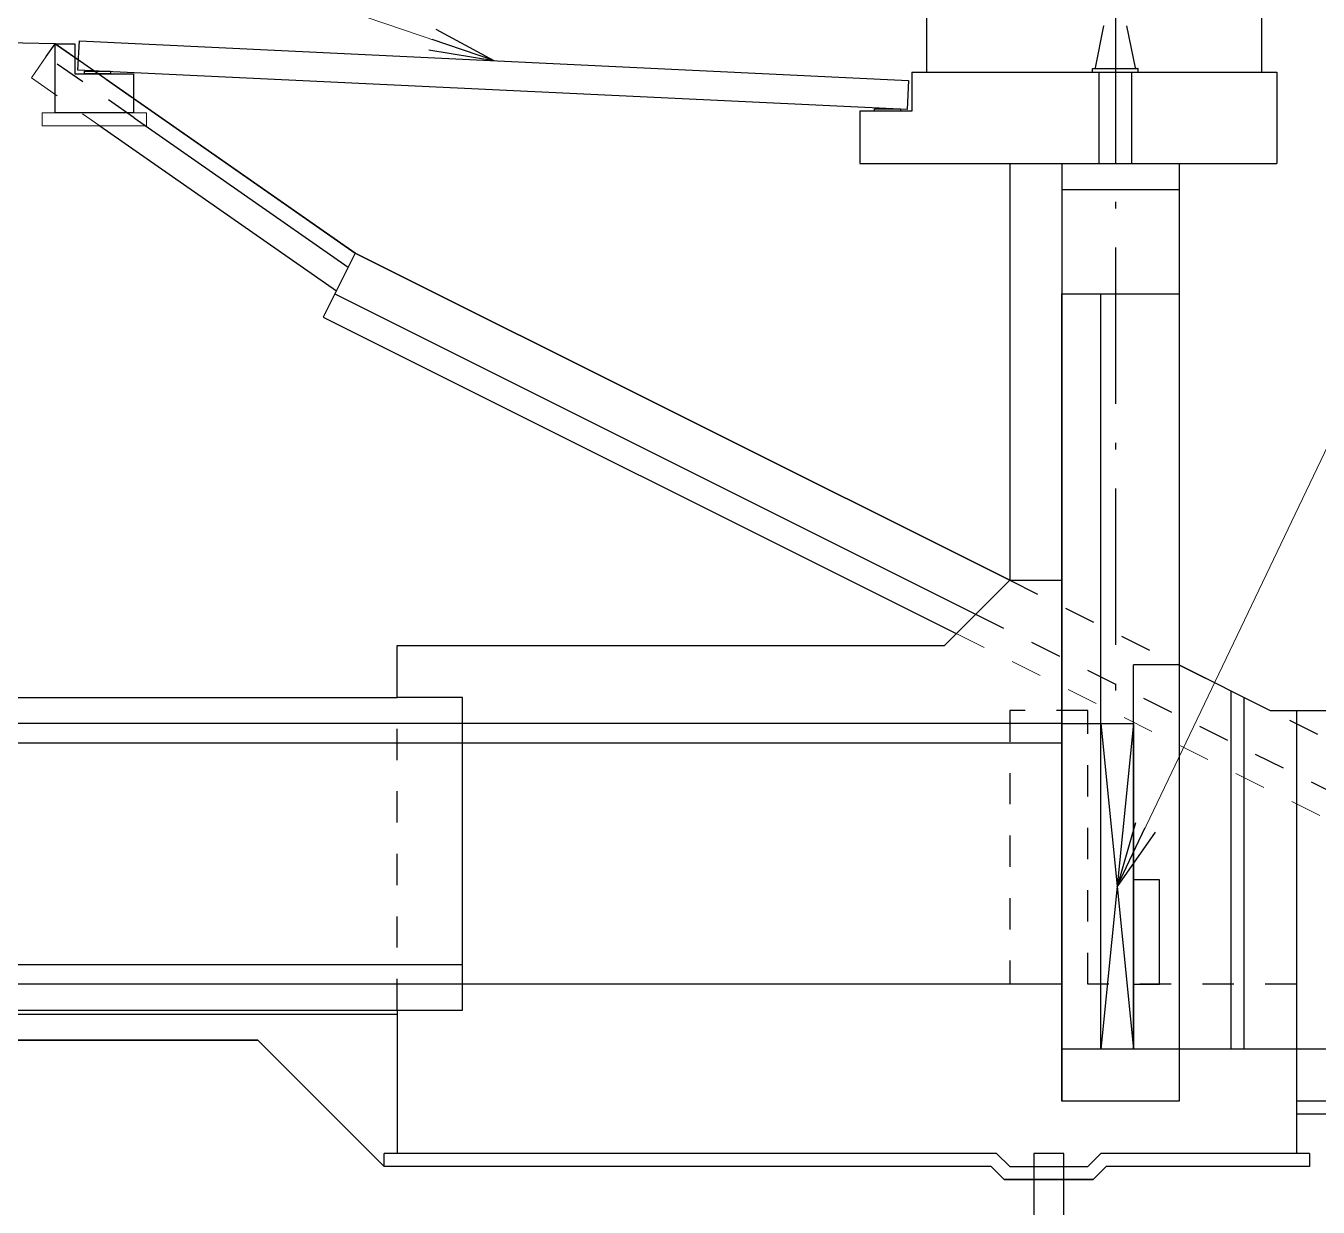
# Model space of a CAD drawing. Header units: millimetres. Extents: x -2078669 to -1085629, y -5987148 to 310365.
# Drawn here: x -1650778 to -1625985, y -4355931 to -4333259 of the extents above; entities that cross this region are included whole.
import ezdxf

# ---------------------------------------------------------------- set-up
doc = ezdxf.new("R2010")
doc.units = ezdxf.units.MM
doc.header["$LTSCALE"] = 500
doc.linetypes.add('SXF_一点短鎖線', pattern=[9.25, 6, -1.5, 0.25, -1.5])
doc.linetypes.add('SXF_跳び破線', pattern=[12, 6, -6])
for name, color, linetype, lineweight in [('D-BYP-STR2', 6, 'Continuous', 25), ('D-BYP-STR3', 3, 'Continuous', 25), ('D-BYP-STR4', 6, 'Continuous', 25), ('D-BYP-STR7', 2, 'Continuous', 13), ('D-BYP-STRA', 1, 'Continuous', 25), ('D-BYP-STRC', 1, 'Continuous', 13)]:
    doc.layers.add(name, color=color, linetype=linetype, lineweight=lineweight)
doc.styles.add('MS ゴシック', font='MS Gothic.ttf')
doc.dimstyles.new('DIM-500-F', dxfattribs={"dimscale": 500, "dimtxt": 3.5, "dimasz": 2.5, "dimexe": 0, "dimexo": 2, "dimgap": 0.8, "dimtad": 1, "dimdec": 0, "dimzin": 0, "dimdsep": 46, "dimtxsty": 'MS ゴシック', "dimblk": 'OPEN', "dimcen": 0.1, "dimclrd": 256, "dimclre": 256, "dimclrt": 256, "dimaunit": 1, "dimadec": 4, "dimazin": 0, "dimtfac": 1, "dimtdec": 0, "dimtmove": 2, "dimatfit": 3, "dimldrblk": 'OPEN', "dimfxl": 1, "dimtolj": 1, "dimtzin": 0, "dimlwd": -1, "dimlwe": -1, "dimarcsym": 2})

# ---------------------------------------------------------------- blocks, each defined once
blk = doc.blocks.new('_Open')
at = {"color": 0, "linetype": 'ByBlock', "lineweight": -2}
for p, q in [((-1, 0.167), (0, 0)), ((-1, -0.167), (0, 0)), ((0, 0), (-1, 0))]:
    blk.add_line(p, q, dxfattribs=at)

msp = doc.modelspace()

# ---------------------------------------------------------------- linework, layer by layer
at = {"layer": 'D-BYP-STR2'}
for p, q in [((-1633778.4, -4334149.6, 708000), (-1626778.4, -4334149.6, 708000)), ((-1630187.5, -4335899.6, 708000), (-1630187.5, -4334149.6, 708000)), ((-1629562.5, -4335899.6, 708000), (-1629562.5, -4334149.6, 708000)), ((-1626778.4, -4334149.6, 708000), (-1626778.4, -4335899.6, 708000)), ((-1634778.4, -4335899.6, 708000), (-1626778.4, -4335899.6, 708000)), ((-1631903.4, -4335899.6, 708000), (-1631903.4, -4343899.6, 708000)), ((-1630903.4, -4335899.6, 708000), (-1630903.4, -4353899.6, 708000)), ((-1628653.4, -4335899.6, 708000), (-1628653.4, -4353899.6, 708000)), ((-1630903.3, -4336399.6, 708000), (-1628653.3, -4336399.6, 708000)), ((-1631903.4, -4343899.6, 708000), (-1633153.4, -4345149.6, 708000)), ((-1631903.4, -4343899.6, 708000), (-1630903.4, -4343899.6, 708000)), ((-1643654.2, -4346149.6, 708000), (-1643654.2, -4345149.6, 708000)), ((-1643654.2, -4345149.6, 708000), (-1633153.4, -4345149.6, 708000)), ((-1628653.4, -4345149.6, 708000), (-1628653.4, -4353899.6, 708000)), ((-1643654.2, -4345649.6, 708000), (-1643654.2, -4345399.6, 708000)), ((-1628653.4, -4345524.6, 708000), (-1626903.4, -4346399.6, 708000)), ((-1698903.4, -4346149.6, 708000), (-1643654.2, -4346149.6, 708000)), ((-1627653.4, -4352899.6, 708000), (-1627653.4, -4346024.6, 708000)), ((-1627403.4, -4352899.6, 708000), (-1627403.4, -4346149.6, 708000)), ((-1626903.4, -4346399.6, 708000), (-1626403.4, -4346399.6, 708000)), ((-1626403.4, -4346399.6, 708000), (-1626403.4, -4354899.6, 708000)), ((-1626403.4, -4346399.6, 708000), (-1611903.4, -4346399.6, 708000)), ((-1642404.2, -4346649.6, 708000), (-1700153.4, -4346649.6, 708000)), ((-1630903.4, -4346649.6, 708000), (-1642404.2, -4346649.6, 708000)), ((-1642404.2, -4347024.6, 708000), (-1700153.4, -4347024.6, 708000)), ((-1630903.4, -4347024.6, 708000), (-1642404.2, -4347024.6, 708000)), ((-1700153.4, -4351274.6, 708000), (-1642404.2, -4351274.6, 708000)), ((-1642404.2, -4351649.6, 708000), (-1700153.4, -4351649.6, 708000)), ((-1630903.4, -4351649.6, 708000), (-1642404.2, -4351649.6, 708000)), ((-1698903.4, -4352149.6, 708000), (-1643654.2, -4352149.6, 708000)), ((-1643654.2, -4352149.6, 708000), (-1643654.2, -4354899.6, 708000)), ((-1698903.4, -4352224.6, 708000), (-1643654.2, -4352224.6, 708000)), ((-1653153.4, -4352724.6, 708000), (-1646329.2, -4352724.6, 708000)), ((-1646329.2, -4352724.6, 708000), (-1651903.4, -4352724.6, 708000)), ((-1643904.2, -4355149.6, 708000), (-1646329.2, -4352724.6, 708000)), ((-1646329.2, -4352724.6, 708000), (-1643904.2, -4355149.6, 708000)), ((-1626403.4, -4352899.6, 708000), (-1628653.4, -4352899.6, 708000)), ((-1611903.4, -4352899.6, 708000), (-1626403.4, -4352899.6, 708000)), ((-1628653.4, -4353899.6, 708000), (-1630903.4, -4353899.6, 708000)), ((-1613653.4, -4353899.6, 708000), (-1626403.4, -4353899.6, 708000)), ((-1613757, -4354149.6, 708000), (-1626403.4, -4354149.6, 708000)), ((-1643654.2, -4354899.6, 708000), (-1643904.2, -4354899.6, 708000)), ((-1643904.2, -4355149.6, 708000), (-1643904.2, -4354899.6, 708000)), ((-1632153.4, -4354899.6, 708000), (-1643654.2, -4354899.6, 708000)), ((-1632153.4, -4354899.6, 708000), (-1631903.4, -4355149.6, 708000)), ((-1630403.4, -4355149.6, 708000), (-1630153.4, -4354899.6, 708000)), ((-1626403.4, -4354899.6, 708000), (-1630153.4, -4354899.6, 708000)), ((-1626153.4, -4354899.6, 708000), (-1626403.4, -4354899.6, 708000)), ((-1626153.4, -4354899.6, 708000), (-1626153.4, -4355149.6, 708000)), ((-1643655.1, -4355149.6, 708000), (-1643904.2, -4355149.6, 708000)), ((-1632257, -4355149.6, 708000), (-1643904.2, -4355149.6, 708000)), ((-1632258, -4355149.6, 708000), (-1643655.1, -4355149.6, 708000)), ((-1632257, -4355149.6, 708000), (-1632007, -4355399.6, 708000)), ((-1631903.4, -4355149.6, 708000), (-1630403.4, -4355149.6, 708000)), ((-1630299.9, -4355399.6, 708000), (-1630049.9, -4355149.6, 708000)), ((-1626404.4, -4355149.6, 708000), (-1630050.9, -4355149.6, 708000)), ((-1626153.4, -4355149.6, 708000), (-1630049.9, -4355149.6, 708000)), ((-1632007, -4355399.6, 708000), (-1630299.9, -4355399.6, 708000))]:
    msp.add_line(p, q, dxfattribs=at)
at = {"layer": 'D-BYP-STR2', "linetype": 'SXF_跳び破線', "ltscale": 0.2}
msp.add_line((-1643654.2, -4352149.6, 708000), (-1643654.2, -4346149.6, 708000), dxfattribs=at)
at = {"layer": 'D-BYP-STR2', "elevation": 708000}
for points in [[(-1631903.4, -4343899.6), (-1644458.1, -4337622.3), (-1650214.4, -4333602.1), (-1651464.4, -4333577.1)], [(-1633778.4, -4334149.6), (-1633778.4, -4334899.6), (-1634778.4, -4334899.6), (-1634778.4, -4335899.6)], [(-1643654.2, -4352149.6), (-1642404.2, -4352149.6), (-1642404.2, -4346149.6), (-1643654.2, -4346149.6)], [(-1643654.2, -4352149.6), (-1642404.2, -4352149.6), (-1642404.2, -4346149.6), (-1643654.2, -4346149.6)], [(-1630050.9, -4355149.6), (-1630300.9, -4355399.6), (-1632008, -4355399.6), (-1632258, -4355149.6)]]:
    msp.add_lwpolyline(points, dxfattribs=at)
at = {"layer": 'D-BYP-STR2', "linetype": 'SXF_跳び破線', "ltscale": 0.2, "elevation": 708000}
msp.add_lwpolyline([(-1626403.4, -4351649.6), (-1630403.4, -4351649.6), (-1630403.4, -4346399.6), (-1631903.4, -4346399.6), (-1631903.4, -4351649.6)], dxfattribs=at)
at = {"layer": 'D-BYP-STR2', "elevation": 708000}
msp.add_lwpolyline([(-1630866.9, -4354899.6), (-1631441.9, -4354899.6), (-1631441.9, -4359899.6), (-1630866.9, -4359899.6)], close=True, dxfattribs=at)
at = {"layer": 'D-BYP-STR3', "ltscale": 1500}
for p, q in [((-1648703.5, -4334657.4, 708000), (-1644458.1, -4337622.3, 708000)), ((-1648703.5, -4335023.3, 708000), (-1644593.7, -4337893.5, 708000)), ((-1644458.1, -4337622.3, 708000), (-1631903.4, -4343899.6, 708000))]:
    msp.add_line(p, q, dxfattribs=at)
at = {"layer": 'D-BYP-STR3', "linetype": 'SXF_跳び破線', "ltscale": 0.2}
for p, q in [((-1631903.4, -4343899.6, 708000), (-1621692.8, -4349005, 708000)), ((-1632557.3, -4344551, 708000), (-1622084.1, -4349787.6, 708000))]:
    msp.add_line(p, q, dxfattribs=at)
at = {"layer": 'D-BYP-STR3', "linetype": 'SXF_跳び破線', "ltscale": 0.2, "elevation": 708000}
msp.add_lwpolyline([(-1648703.5, -4335023.3), (-1650386.2, -4333848.1), (-1650214.4, -4333602.1), (-1648703.5, -4334657.4)], dxfattribs=at)
at = {"layer": 'D-BYP-STR3', "ltscale": 0.2, "elevation": 708000}
msp.add_lwpolyline([(-1644458.1, -4337622.3), (-1644849.4, -4338404.9), (-1632557.3, -4344551)], dxfattribs=at)
at = {"layer": 'D-BYP-STR4', "ltscale": 1500, "elevation": 708000}
msp.add_lwpolyline([(-1649839.4, -4334177.1), (-1648714.4, -4334177.1), (-1648714.4, -4334927.1), (-1650214.4, -4334927.1), (-1650214.4, -4333602.1), (-1649839.4, -4333602.1)], close=True, dxfattribs=at)
at = {"layer": 'D-BYP-STR7', "linetype": 'Continuous', "lineweight": 25}
msp.add_line((-1649356.5, -4335177.1, 708000), (-1644819.8, -4338345.5, 708000), dxfattribs=at)
at = {"layer": 'D-BYP-STR7', "linetype": 'SXF_跳び破線', "ltscale": 0.2}
msp.add_line((-1632930, -4344923.7, 708000), (-1622307.7, -4350234.8, 708000), dxfattribs=at)
at = {"layer": 'D-BYP-STR7', "linetype": 'SXF_跳び破線', "ltscale": 0.2, "elevation": 708000}
msp.add_lwpolyline([(-1650386.2, -4333848.1), (-1650672.5, -4334258), (-1649356.5, -4335177.1)], dxfattribs=at)
at = {"layer": 'D-BYP-STR7', "ltscale": 1500, "elevation": 708000}
msp.add_lwpolyline([(-1648714.4, -4334927.1), (-1648464.4, -4334927.1), (-1648464.4, -4335177.1), (-1650464.4, -4335177.1), (-1650464.4, -4334927.1), (-1650214.4, -4334927.1)], dxfattribs=at)
at = {"layer": 'D-BYP-STR7', "linetype": 'Continuous', "lineweight": 25, "elevation": 708000}
msp.add_lwpolyline([(-1644849.4, -4338404.9), (-1645073, -4338852.1), (-1632930, -4344923.7)], dxfattribs=at)
at = {"layer": 'D-BYP-STRA'}
for p, q in [((-1633490.9, -4334149.6, 708000), (-1633490.9, -4327646.1, 708000)), ((-1627065.9, -4334149.6, 708000), (-1627065.9, -4327646.1, 708000)), ((-1630259.2, -4334063.6, 708000), (-1630094.1, -4333259.1, 708000)), ((-1630094.1, -4333259.1, 708000), (-1630093.7, -4333257.1, 708000)), ((-1629490.8, -4334063.6, 708000), (-1629655.8, -4333259.1, 708000)), ((-1630312.5, -4334149.6, 708000), (-1630312.5, -4334084.6, 708000)), ((-1630307.5, -4334079.6, 708000), (-1629442.5, -4334079.6, 708000)), ((-1629437.5, -4334149.6, 708000), (-1629437.5, -4334084.6, 708000)), ((-1633490.9, -4334149.6, 708000), (-1627065.9, -4334149.6, 708000)), ((-1630312.5, -4334149.6, 708000), (-1629437.5, -4334149.6, 708000)), ((-1630153.4, -4346649.6, 708000), (-1629528.4, -4352899.6, 708000)), ((-1629528.4, -4346649.6, 708000), (-1630153.4, -4352899.6, 708000)), ((-1629028.4, -4349649.6, 708000), (-1629528.4, -4349649.6, 708000)), ((-1629028.4, -4351649.6, 708000), (-1629028.4, -4349649.6, 708000)), ((-1629528.4, -4351649.6, 708000), (-1629028.4, -4351649.6, 708000))]:
    msp.add_line(p, q, dxfattribs=at)
at = {"layer": 'D-BYP-STRA', "linetype": 'SXF_一点短鎖線'}
msp.add_line((-1629875, -4332887.2, 708000), (-1629875, -4346649.6, 708000), dxfattribs=at)
at = {"layer": 'D-BYP-STRA', "ltscale": 1500}
for p, q in [((-1630903.4, -4338399.6, 708000), (-1628653.4, -4338399.6, 708000)), ((-1630153.4, -4352899.6, 708000), (-1630153.4, -4338399.6, 708000)), ((-1628653.4, -4345524.6, 708000), (-1629528.4, -4345524.6, 708000)), ((-1629528.4, -4352899.6, 708000), (-1629528.4, -4345524.6, 708000)), ((-1630903.4, -4346649.6, 708000), (-1630153.4, -4346649.6, 708000)), ((-1628653.4, -4352899.6, 708000), (-1630903.4, -4352899.6, 708000))]:
    msp.add_line(p, q, dxfattribs=at)
at = {"layer": 'D-BYP-STRA', "elevation": 708000}
for points in [[(-1649778, -4334109.3), (-1649751.2, -4333547.4), (-1633844.3, -4334305.6), (-1633871.1, -4334867.5)], [(-1630903.4, -4338399.6), (-1628653.4, -4338399.6), (-1628653.4, -4353899.6), (-1630903.4, -4353899.6)], [(-1630153.4, -4352899.6), (-1630153.4, -4346649.6), (-1629528.4, -4346649.6), (-1629528.4, -4352899.6)]]:
    msp.add_lwpolyline(points, close=True, dxfattribs=at)
for points in [[(-1649653.4, -4334127.1), (-1649153.4, -4334127.1), (-1649153.4, -4334177.1), (-1649653.4, -4334177.1), (-1649653.4, -4334127.1)], [(-1634495.7, -4334849.6), (-1633995.7, -4334849.6), (-1633995.7, -4334899.6), (-1634495.7, -4334899.6), (-1634495.7, -4334849.6)]]:
    msp.add_lwpolyline(points, dxfattribs=at)
at = {"layer": 'D-BYP-STRA'}
for centre, radius, start, end in [((-1630307.5, -4334084.6, 708000), 5, 90, 180), ((-1630278.8, -4334059.6, 708000), 20, 270, 348.40568), ((-1629471.2, -4334059.6, 708000), 20, 191.59432, 270), ((-1629442.5, -4334084.6, 708000), 5, 0, 90)]:
    msp.add_arc(centre, radius, start, end, dxfattribs=at)

# ---------------------------------------------------------------- leaders
at = {"layer": 'D-BYP-STRC'}
for points in [[(-1641797.8, -4333926.5, 708000), (-1666389.5, -4325544.2, 708000)], [(-1629840.9, -4349774.6, 708000), (-1619481.3, -4328092.9, 708000)]]:
    msp.add_leader(points, dimstyle='DIM-500-F', override={"dimgap": 0.8, "dimtad": 0}, dxfattribs=at)

doc.saveas('drawing.dxf')
